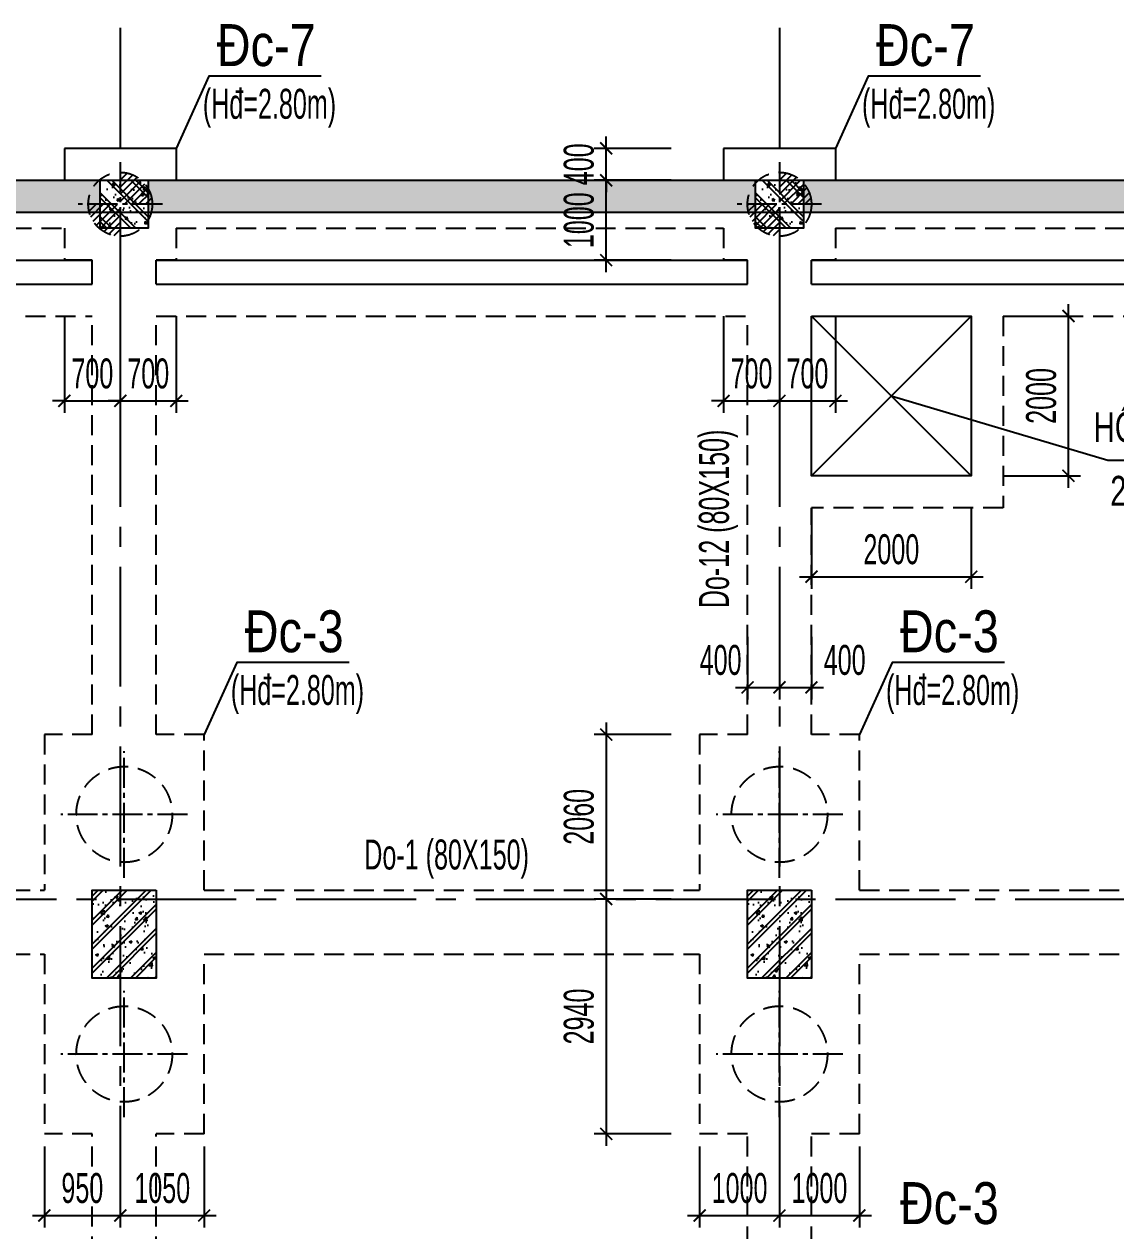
# Model space of a CAD drawing. Extents: x 1719887 to 1865417, y -150890 to 59748.
# Drawn here: x 1747727 to 1761390, y -77002 to -61893 of the extents above; entities that cross this region are included whole.
import ezdxf
from ezdxf.enums import TextEntityAlignment as Align

# ---------------------------------------------------------------- set-up
doc = ezdxf.new("R2010")
doc.units = 0
doc.header["$LTSCALE"] = 1000
doc.header["$MEASUREMENT"] = 0
doc.header["$PDMODE"] = 3
doc.linetypes.add('CENTER2', pattern=[1.125, 0.75, -0.125, 0.125, -0.125])
doc.linetypes.add('HIDDEN', pattern=[0.375, 0.25, -0.125])
doc.layers.get('0').update_dxf_attribs({"linetype": 'CONTINUOUS'})
doc.layers.get('Defpoints').update_dxf_attribs({"linetype": 'CONTINUOUS'})
for name, color, linetype in [('CDC.01.AXIS', 160, 'CENTER2'), ('CDC.02.DIM', 1, 'CONTINUOUS'), ('CDC.03.BORDER', 3, 'CONTINUOUS'), ('CDC.04.HIDDEN', 8, 'HIDDEN'), ('CDC.05.STEEL', 4, 'CONTINUOUS'), ('CDC.06.TEXT', 2, 'CONTINUOUS'), ('CDC.10.HATCH', 9, 'CONTINUOUS'), ('CDC.11.NOTE', 8, 'CONTINUOUS'), ('KCS_CHI', 1, 'CONTINUOUS')]:
    doc.layers.add(name, color=color, linetype=linetype)
doc.styles.add('ARIAL', font='arial.ttf', dxfattribs={"width": 0.6})
doc.dimstyles.new('D150', dxfattribs={"dimscale": 150, "dimtxt": 2.5, "dimasz": 1, "dimexe": 1, "dimexo": 0, "dimgap": 1, "dimtad": 1, "dimdec": 0, "dimdsep": 46, "dimtxsty": 'ARIAL', "dimblk": 'ARCHTICK', "dimcen": 1, "dimdle": 1, "dimclrd": 1, "dimclre": 1, "dimclrt": 2, "dimadec": 0, "dimazin": 0, "dimtfac": 0.00072, "dimtdec": 0, "dimtix": 1, "dimtmove": 2, "dimatfit": 3, "dimldrblk": 'ARCHTICK', "dimfxl": 1, "dimtolj": 1, "dimlwd": -1, "dimlwe": -1, "dimarcsym": 0})

# ---------------------------------------------------------------- blocks, each defined once
blk = doc.blocks.new('MONG')
at = {"layer": 'CDC.10.HATCH'}
h = blk.add_hatch(dxfattribs=at)
h.set_pattern_fill('CHAU-01', color=256, scale=80, style=0, pattern_type=2)
h.set_pattern_definition([(50, (0, 0), (573.80815, -50.20171), [60, -660]), (355, (0, 0), (-111.00107, 601.7537), [48, -528]), (100.4514, (47.8, -4.2), (462.8075, 551.55163), [50.99215, -560.91369]), (46.1842, (0, 160), (853.79284, -132.4152), [90, -990]), (96.6356, (71.15, 149), (747.73016, 779.2943), [76.48823, -841.3704]), (351.1842, (0, 160), (747.72956, 779.2949), [72, -792]), (21, (80, 120), (477.52564, -322.09511), [60, -660]), (326, (80, 120), (194.65227, 580.12004), [48, -528]), (71.4514, (119.8, 93.16), (672.1781, 258.0244), [50.99215, -560.91369]), (37.5, (0, 0), (9.727884, 266.315083), [0, -521.6, 0, -536, 0, -530]), (7.5, (0, 0), (210.45563, 315.52937), [0, -305.6, 0, -509.6, 0, -202]), (327.5, (-178.4, 0), (427.05795, -18.043897), [0, -200, 0, -624, 0, -828]), (317.5, (-258.4, 0), (466.548935, 80.083986), [0, -260, 0, -414.4, 0, -588]), (45, (0, 0), (-240.416306, 240.416306), []), (45, (0, 98), (-240.416306, 240.416306), [])])
h.paths.add_polyline_path([(1740570, -63848), (1738264, -63848), (1734549, -67821), (1735097, -67821), (1738438, -64248), (1740570, -64248)])
h.paths.add_polyline_path([(1748680, -63848), (1741170, -63848), (1741170, -64248), (1748680, -64248)])
h.paths.add_polyline_path([(1756880, -63848), (1749280, -63848), (1749280, -64248), (1756880, -64248)])
h.paths.add_polyline_path([(1765080, -63848), (1757480, -63848), (1757480, -64248), (1765080, -64248)])
h.paths.add_polyline_path([(1773190, -63848), (1765680, -63848), (1765680, -64248), (1773190, -64248)])
h.paths.add_polyline_path([(1781280, -63848), (1773790, -63848), (1773790, -64248), (1781280, -64248)])
h.paths.add_polyline_path([(1789255, -63848), (1781880, -63848), (1781880, -64248), (1789255, -64248)])
h = blk.add_hatch(dxfattribs=at)
h.set_pattern_fill('CHAU-01', color=256, scale=50, angle=270, style=0, pattern_type=2)
h.set_pattern_definition([(320, (-76.6, -371169.58), (-31.376067, -358.63009), [37.5, -412.5]), (265, (-76.6, -371169.58), (376.09607, 69.37567), [30, -330]), (10.4514, (-79.23, -371199.47), (344.71977, -289.25469), [31.870095, -350.571056]), (316.1842, (23.4, -371169.6), (-82.75951, -533.62052), [56.25, -618.75]), (6.6356, (16.5, -371214.05), (487.05894, -467.33135), [47.80514, -525.8565]), (261.1842, (23.4, -371169.6), (487.0593, -467.33097), [45, -495]), (291, (-1.6, -371219.58), (-201.309445, -298.453526), [37.5, -412.5]), (236, (-1.6, -371219.58), (362.57502, -121.657666), [30, -330]), (341.4514, (-18.4, -371244.45), (161.26525, -420.111314), [31.870095, -350.571056]), (307.5, (-76.61, -371169.58), (166.446927, -6.079928), [0, -326, 0, -335, 0, -331.25]), (277.5, (-76.61, -371169.58), (197.205856, -131.534769), [0, -191, 0, -318.5, 0, -126.25]), (237.5, (-76.61, -371058.08), (-11.277436, -266.911218), [0, -125, 0, -390, 0, -517.5]), (227.5, (-76.6, -371008.08), (50.05249, -291.593085), [0, -162.5, 0, -259, 0, -367.5]), (315, (-76.61, -371169.58), (150.26019, 150.26019), []), (315, (-15.36, -371169.58), (150.26019, 150.26019), [])])
h.paths.add_polyline_path([(1749280, -64448), (1748680, -64448), (1748680, -63848), (1749280, -63848)])
h = blk.add_hatch(dxfattribs=at)
h.set_pattern_fill('CHAU-01', color=256, scale=50, angle=270, style=0, pattern_type=2)
h.set_pattern_definition([(320, (8123.4, -371169.58), (-31.376067, -358.63009), [37.5, -412.5]), (265, (8123.4, -371169.58), (376.09607, 69.37567), [30, -330]), (10.4514, (8120.78, -371199.47), (344.71977, -289.25469), [31.870095, -350.571056]), (316.1842, (8223.4, -371169.6), (-82.75951, -533.62052), [56.25, -618.75]), (6.6356, (8216.5, -371214.05), (487.05894, -467.33135), [47.80514, -525.8565]), (261.1842, (8223.4, -371169.6), (487.0593, -467.33097), [45, -495]), (291, (8198.4, -371219.58), (-201.309445, -298.453526), [37.5, -412.5]), (236, (8198.4, -371219.58), (362.57502, -121.657666), [30, -330]), (341.4514, (8181.6, -371244.45), (161.26525, -420.111314), [31.870095, -350.571056]), (307.5, (8123.39, -371169.58), (166.446927, -6.079928), [0, -326, 0, -335, 0, -331.25]), (277.5, (8123.4, -371169.58), (197.205856, -131.534769), [0, -191, 0, -318.5, 0, -126.25]), (237.5, (8123.39, -371058.08), (-11.277436, -266.911218), [0, -125, 0, -390, 0, -517.5]), (227.5, (8123.4, -371008.08), (50.05249, -291.593085), [0, -162.5, 0, -259, 0, -367.5]), (315, (8123.4, -371169.58), (150.26019, 150.26019), []), (315, (8184.64, -371169.58), (150.26019, 150.26019), [])])
h.paths.add_polyline_path([(1757480, -64448), (1756880, -64448), (1756880, -63848), (1757480, -63848)])
h = blk.add_hatch(dxfattribs=at)
h.set_pattern_fill('CHAU-01', color=256, scale=50, style=0, pattern_type=2)
h.set_pattern_definition([(50, (0, 0), (358.63009, -31.376067), [37.5, -412.5]), (355, (0, 0), (-69.37567, 376.09607), [30, -330]), (100.4514, (29.9, -2.6), (289.25469, 344.71977), [31.870095, -350.571056]), (46.1842, (0, 100), (533.62052, -82.75951), [56.25, -618.75]), (96.6356, (44.47, 93.1), (467.33135, 487.05894), [47.80514, -525.8565]), (351.1842, (0, 100), (467.33097, 487.0593), [45, -495]), (21, (50, 75), (298.453526, -201.309445), [37.5, -412.5]), (326, (50, 75), (121.657666, 362.57502), [30, -330]), (71.4514, (74.87, 58.22), (420.111314, 161.26525), [31.870095, -350.571056]), (37.5, (0, 0), (6.079928, 166.446927), [0, -326, 0, -335, 0, -331.25]), (7.5, (0, 0), (131.534769, 197.205856), [0, -191, 0, -318.5, 0, -126.25]), (327.5, (-111.5, 0), (266.911218, -11.277436), [0, -125, 0, -390, 0, -517.5]), (317.5, (-161.5, 0), (291.593085, 50.05249), [0, -162.5, 0, -259, 0, -367.5]), (45, (0, 0), (-150.26019, 150.26019), []), (45, (0, 61.25), (-150.26019, 150.26019), [])])
h.paths.add_polyline_path([(1748930, -72738), (1748580, -72738), (1748580, -72848), (1748930, -72848)])
h.paths.add_polyline_path([(1748930, -72848), (1748580, -72848), (1748580, -73838), (1748930, -73838)])
h.paths.add_polyline_path([(1749380, -72848), (1748930, -72848), (1748930, -73838), (1749380, -73838)])
h.paths.add_polyline_path([(1749380, -72738), (1748930, -72738), (1748930, -72848), (1749380, -72848)])
h = blk.add_hatch(dxfattribs=at)
h.set_pattern_fill('CHAU-01', color=256, scale=50, style=0, pattern_type=2)
h.set_pattern_definition([(50, (8199.98, 0), (358.63009, -31.376067), [37.5, -412.5]), (355, (8199.98, 0), (-69.37567, 376.09607), [30, -330]), (100.4514, (8229.87, -2.6), (289.25469, 344.71977), [31.870095, -350.571056]), (46.1842, (8200, 100), (533.62052, -82.75951), [56.25, -618.75]), (96.6356, (8244.45, 93.1), (467.33135, 487.05894), [47.80514, -525.8565]), (351.1842, (8200, 100), (467.33097, 487.0593), [45, -495]), (21, (8249.98, 75), (298.453526, -201.309445), [37.5, -412.5]), (326, (8249.98, 75), (121.657666, 362.57502), [30, -330]), (71.4514, (8274.85, 58.22), (420.111314, 161.26525), [31.870095, -350.571056]), (37.5, (8199.98, 0), (6.079928, 166.446927), [0, -326, 0, -335, 0, -331.25]), (7.5, (8199.98, 0), (131.534769, 197.205856), [0, -191, 0, -318.5, 0, -126.25]), (327.5, (8088.48, 0), (266.911218, -11.277436), [0, -125, 0, -390, 0, -517.5]), (317.5, (8038.48, 0), (291.593085, 50.05249), [0, -162.5, 0, -259, 0, -367.5]), (45, (8199.98, 0), (-150.26019, 150.26019), []), (45, (8199.98, 61.25), (-150.26019, 150.26019), [])])
h.paths.add_polyline_path([(1757130, -72738), (1756780, -72738), (1756780, -72848), (1757130, -72848)])
h.paths.add_polyline_path([(1757130, -72848), (1756780, -72848), (1756780, -73838), (1757130, -73838)])
h.paths.add_polyline_path([(1757580, -72848), (1757130, -72848), (1757130, -73838), (1757580, -73838)])
h.paths.add_polyline_path([(1757580, -72738), (1757130, -72738), (1757130, -72848), (1757580, -72848)])
at = {"layer": 'CDC.01.AXIS', "ltscale": 2}
for p, q in [((1748930, -61938), (1748930, -120474)), ((1757180, -61938), (1757180, -120474)), ((1733131, -63847), (1840145, -63847)), ((1733131, -72848), (1840145, -72848))]:
    blk.add_line(p, q, dxfattribs=at)
at = {"layer": 'CDC.05.STEEL'}
for p, q in [((1738264, -63848), (1834640, -63848)), ((1738438, -64248), (1834467, -64248))]:
    blk.add_line(p, q, dxfattribs=at)
at = {"layer": 'CDC.05.STEEL', "ltscale": 2000}
for points in [[(1749280, -63848), (1749280, -64448), (1748680, -64448), (1748680, -63848)], [(1757480, -63848), (1757480, -64448), (1756880, -64448), (1756880, -63848)], [(1749380, -72738), (1749380, -73838), (1748580, -73838), (1748580, -72738)], [(1757580, -72738), (1757580, -73838), (1756780, -73838), (1756780, -72738)]]:
    blk.add_lwpolyline(points, close=True, dxfattribs=at)
blk = doc.blocks.new('_ARCHTICK')
at = {"color": 0, "linetype": 'ByBlock', "const_width": 0.15}
blk.add_lwpolyline([(-0.5, -0.5), (0.5, 0.5)], dxfattribs=at)
blk = doc.blocks.new('*D62')
at = {"layer": 'CDC.02.DIM', "color": 1, "transparency": 16777216}
for p, q in [((1755011, -70638), (1755011, -72998)), ((1755824, -70788), (1754861, -70788)), ((1755824, -72848), (1754861, -72848))]:
    blk.add_line(p, q, dxfattribs=at)
at = {"layer": 'Defpoints', "color": 0, "transparency": 16777216}
for p in [(1755824, -70788), (1755011, -72848), (1755824, -72848)]:
    blk.add_point(p, dxfattribs=at)
at = {"layer": 'CDC.02.DIM', "color": 1, "transparency": 16777216, "xscale": 150, "yscale": 150, "zscale": 150}
for p, rotation in [((1755011, -70788), 90), ((1755011, -72848), 270)]:
    blk.add_blockref('_ARCHTICK', p, dxfattribs=dict(at, rotation=rotation))
at = {"layer": 'CDC.02.DIM', "color": 2, "transparency": 16777216, "insert": (1754670, -71818), "char_height": 375, "attachment_point": 5, "rotation": 90, "style": 'ARIAL'}
blk.add_mtext('\\A1;2060', dxfattribs=at)
blk = doc.blocks.new('*D63')
at = {"layer": 'CDC.02.DIM', "color": 1, "transparency": 16777216}
for p, q in [((1755011, -72698), (1755011, -75938)), ((1755824, -72848), (1754861, -72848)), ((1755824, -75788), (1754861, -75788))]:
    blk.add_line(p, q, dxfattribs=at)
at = {"layer": 'Defpoints', "color": 0, "transparency": 16777216}
for p in [(1755824, -72848), (1755011, -75788), (1755824, -75788)]:
    blk.add_point(p, dxfattribs=at)
at = {"layer": 'CDC.02.DIM', "color": 1, "transparency": 16777216, "xscale": 150, "yscale": 150, "zscale": 150}
for p, rotation in [((1755011, -72848), 90), ((1755011, -75788), 270)]:
    blk.add_blockref('_ARCHTICK', p, dxfattribs=dict(at, rotation=rotation))
at = {"layer": 'CDC.02.DIM', "color": 2, "transparency": 16777216, "insert": (1754670, -74318), "char_height": 375, "attachment_point": 5, "rotation": 90, "style": 'ARIAL'}
blk.add_mtext('\\A1;2940', dxfattribs=at)
blk = doc.blocks.new('*D72')
at = {"layer": 'CDC.02.DIM', "color": 1, "transparency": 16777216}
for p, q in [((1755011, -64998), (1755011, -63698)), ((1755824, -63848), (1754861, -63848)), ((1755824, -64848), (1754861, -64848))]:
    blk.add_line(p, q, dxfattribs=at)
at = {"layer": 'Defpoints', "color": 0, "transparency": 16777216}
for p in [(1755011, -63848), (1755824, -63848), (1755824, -64848)]:
    blk.add_point(p, dxfattribs=at)
at = {"layer": 'CDC.02.DIM', "color": 1, "transparency": 16777216, "xscale": 150, "yscale": 150, "zscale": 150}
for p, rotation in [((1755011, -63848), 90), ((1755011, -64848), 270)]:
    blk.add_blockref('_ARCHTICK', p, dxfattribs=dict(at, rotation=rotation))
at = {"layer": 'CDC.02.DIM', "color": 2, "transparency": 16777216, "insert": (1754670, -64348), "char_height": 375, "attachment_point": 5, "rotation": 90, "style": 'ARIAL'}
blk.add_mtext('\\A1;1000', dxfattribs=at)
blk = doc.blocks.new('*D73')
at = {"layer": 'CDC.02.DIM', "color": 1, "transparency": 16777216}
for p, q in [((1755011, -63448), (1755011, -63298)), ((1755824, -63448), (1754861, -63448)), ((1755011, -63848), (1755011, -63448)), ((1755824, -63848), (1754861, -63848)), ((1755011, -63848), (1755011, -63998))]:
    blk.add_line(p, q, dxfattribs=at)
at = {"layer": 'Defpoints', "color": 0, "transparency": 16777216}
for p in [(1755011, -63448), (1755824, -63448), (1755824, -63848)]:
    blk.add_point(p, dxfattribs=at)
at = {"layer": 'CDC.02.DIM', "color": 1, "transparency": 16777216, "xscale": 150, "yscale": 150, "zscale": 150}
for p, rotation in [((1755011, -63448), 270), ((1755011, -63848), 90)]:
    blk.add_blockref('_ARCHTICK', p, dxfattribs=dict(at, rotation=rotation))
at = {"layer": 'CDC.02.DIM', "color": 2, "transparency": 16777216, "insert": (1754670, -63648), "char_height": 375, "attachment_point": 5, "rotation": 90, "style": 'ARIAL'}
blk.add_mtext('\\A1;400', dxfattribs=at)
blk = doc.blocks.new('*D176')
at = {"layer": 'CDC.02.DIM', "color": 1, "transparency": 16777216}
for p, q in [((1747980, -75947), (1747980, -76960)), ((1748930, -75947), (1748930, -76960)), ((1747830, -76810), (1749080, -76810))]:
    blk.add_line(p, q, dxfattribs=at)
at = {"layer": 'Defpoints', "color": 0, "transparency": 16777216}
for p in [(1747980, -75947), (1748930, -75947), (1748930, -76810)]:
    blk.add_point(p, dxfattribs=at)
at = {"layer": 'CDC.02.DIM', "color": 1, "transparency": 16777216, "xscale": 150, "yscale": 150, "zscale": 150, "rotation": 180}
blk.add_blockref('_ARCHTICK', (1747980, -76810), dxfattribs=at)
at = {"layer": 'CDC.02.DIM', "color": 1, "transparency": 16777216, "xscale": 150, "yscale": 150, "zscale": 150}
blk.add_blockref('_ARCHTICK', (1748930, -76810), dxfattribs=at)
at = {"layer": 'CDC.02.DIM', "color": 2, "transparency": 16777216, "insert": (1748455, -76468), "char_height": 375, "attachment_point": 5, "style": 'ARIAL'}
blk.add_mtext('\\A1;950', dxfattribs=at)
blk = doc.blocks.new('*D177')
at = {"layer": 'CDC.02.DIM', "color": 1, "transparency": 16777216}
for p, q in [((1748930, -75947), (1748930, -76960)), ((1749980, -75947), (1749980, -76960)), ((1748780, -76810), (1750130, -76810))]:
    blk.add_line(p, q, dxfattribs=at)
at = {"layer": 'Defpoints', "color": 0, "transparency": 16777216}
for p in [(1748930, -75947), (1749980, -75947), (1749980, -76810)]:
    blk.add_point(p, dxfattribs=at)
at = {"layer": 'CDC.02.DIM', "color": 1, "transparency": 16777216, "xscale": 150, "yscale": 150, "zscale": 150, "rotation": 180}
blk.add_blockref('_ARCHTICK', (1748930, -76810), dxfattribs=at)
at = {"layer": 'CDC.02.DIM', "color": 1, "transparency": 16777216, "xscale": 150, "yscale": 150, "zscale": 150}
blk.add_blockref('_ARCHTICK', (1749980, -76810), dxfattribs=at)
at = {"layer": 'CDC.02.DIM', "color": 2, "transparency": 16777216, "insert": (1749455, -76468), "char_height": 375, "attachment_point": 5, "style": 'ARIAL'}
blk.add_mtext('\\A1;1050', dxfattribs=at)
blk = doc.blocks.new('*D178')
at = {"layer": 'CDC.02.DIM', "color": 1, "transparency": 16777216}
for p, q in [((1756180, -75947), (1756180, -76960)), ((1757180, -75947), (1757180, -76960)), ((1756030, -76810), (1757330, -76810))]:
    blk.add_line(p, q, dxfattribs=at)
at = {"layer": 'Defpoints', "color": 0, "transparency": 16777216}
for p in [(1756180, -75947), (1757180, -75947), (1757180, -76810)]:
    blk.add_point(p, dxfattribs=at)
at = {"layer": 'CDC.02.DIM', "color": 1, "transparency": 16777216, "xscale": 150, "yscale": 150, "zscale": 150, "rotation": 180}
blk.add_blockref('_ARCHTICK', (1756180, -76810), dxfattribs=at)
at = {"layer": 'CDC.02.DIM', "color": 1, "transparency": 16777216, "xscale": 150, "yscale": 150, "zscale": 150}
blk.add_blockref('_ARCHTICK', (1757180, -76810), dxfattribs=at)
at = {"layer": 'CDC.02.DIM', "color": 2, "transparency": 16777216, "insert": (1756680, -76468), "char_height": 375, "attachment_point": 5, "style": 'ARIAL'}
blk.add_mtext('\\A1;1000', dxfattribs=at)
blk = doc.blocks.new('*D179')
at = {"layer": 'CDC.02.DIM', "color": 1, "transparency": 16777216}
for p, q in [((1757180, -75947), (1757180, -76960)), ((1758180, -75947), (1758180, -76960)), ((1757030, -76810), (1758330, -76810))]:
    blk.add_line(p, q, dxfattribs=at)
at = {"layer": 'Defpoints', "color": 0, "transparency": 16777216}
for p in [(1757180, -75947), (1758180, -75947), (1758180, -76810)]:
    blk.add_point(p, dxfattribs=at)
at = {"layer": 'CDC.02.DIM', "color": 1, "transparency": 16777216, "xscale": 150, "yscale": 150, "zscale": 150, "rotation": 180}
blk.add_blockref('_ARCHTICK', (1757180, -76810), dxfattribs=at)
at = {"layer": 'CDC.02.DIM', "color": 1, "transparency": 16777216, "xscale": 150, "yscale": 150, "zscale": 150}
blk.add_blockref('_ARCHTICK', (1758180, -76810), dxfattribs=at)
at = {"layer": 'CDC.02.DIM', "color": 2, "transparency": 16777216, "insert": (1757680, -76468), "char_height": 375, "attachment_point": 5, "style": 'ARIAL'}
blk.add_mtext('\\A1;1000', dxfattribs=at)
blk = doc.blocks.new('*D265')
at = {"layer": 'CDC.02.DIM', "color": 1, "transparency": 16777216}
for p, q in [((1748230, -65548), (1748230, -66760)), ((1748930, -65548), (1748930, -66760)), ((1748230, -66610), (1748080, -66610)), ((1748230, -66610), (1748930, -66610)), ((1748930, -66610), (1749080, -66610))]:
    blk.add_line(p, q, dxfattribs=at)
at = {"layer": 'Defpoints', "color": 0, "transparency": 16777216}
for p in [(1748230, -65548), (1748930, -65548), (1748930, -66610)]:
    blk.add_point(p, dxfattribs=at)
at = {"layer": 'CDC.02.DIM', "color": 1, "transparency": 16777216, "xscale": 150, "yscale": 150, "zscale": 150}
blk.add_blockref('_ARCHTICK', (1748230, -66610), dxfattribs=at)
at = {"layer": 'CDC.02.DIM', "color": 1, "transparency": 16777216, "xscale": 150, "yscale": 150, "zscale": 150, "rotation": 180}
blk.add_blockref('_ARCHTICK', (1748930, -66610), dxfattribs=at)
at = {"layer": 'CDC.02.DIM', "color": 2, "transparency": 16777216, "insert": (1748580, -66269), "char_height": 375, "attachment_point": 5, "style": 'ARIAL'}
blk.add_mtext('\\A1;700', dxfattribs=at)
blk = doc.blocks.new('*D266')
at = {"layer": 'CDC.02.DIM', "color": 1, "transparency": 16777216}
for p, q in [((1748930, -65548), (1748930, -66760)), ((1749630, -65548), (1749630, -66760)), ((1748930, -66610), (1748780, -66610)), ((1748930, -66610), (1749630, -66610)), ((1749630, -66610), (1749780, -66610))]:
    blk.add_line(p, q, dxfattribs=at)
at = {"layer": 'Defpoints', "color": 0, "transparency": 16777216}
for p in [(1748930, -65548), (1749630, -65548), (1749630, -66610)]:
    blk.add_point(p, dxfattribs=at)
at = {"layer": 'CDC.02.DIM', "color": 1, "transparency": 16777216, "xscale": 150, "yscale": 150, "zscale": 150}
blk.add_blockref('_ARCHTICK', (1748930, -66610), dxfattribs=at)
at = {"layer": 'CDC.02.DIM', "color": 1, "transparency": 16777216, "xscale": 150, "yscale": 150, "zscale": 150, "rotation": 180}
blk.add_blockref('_ARCHTICK', (1749630, -66610), dxfattribs=at)
at = {"layer": 'CDC.02.DIM', "color": 2, "transparency": 16777216, "insert": (1749280, -66269), "char_height": 375, "attachment_point": 5, "style": 'ARIAL'}
blk.add_mtext('\\A1;700', dxfattribs=at)
blk = doc.blocks.new('*D267')
at = {"layer": 'CDC.02.DIM', "color": 1, "transparency": 16777216}
for p, q in [((1756480, -65548), (1756480, -66760)), ((1757180, -65548), (1757180, -66760)), ((1756480, -66610), (1756330, -66610)), ((1756480, -66610), (1757180, -66610)), ((1757180, -66610), (1757330, -66610))]:
    blk.add_line(p, q, dxfattribs=at)
at = {"layer": 'Defpoints', "color": 0, "transparency": 16777216}
for p in [(1756480, -65548), (1757180, -65548), (1757180, -66610)]:
    blk.add_point(p, dxfattribs=at)
at = {"layer": 'CDC.02.DIM', "color": 1, "transparency": 16777216, "xscale": 150, "yscale": 150, "zscale": 150}
blk.add_blockref('_ARCHTICK', (1756480, -66610), dxfattribs=at)
at = {"layer": 'CDC.02.DIM', "color": 1, "transparency": 16777216, "xscale": 150, "yscale": 150, "zscale": 150, "rotation": 180}
blk.add_blockref('_ARCHTICK', (1757180, -66610), dxfattribs=at)
at = {"layer": 'CDC.02.DIM', "color": 2, "transparency": 16777216, "insert": (1756830, -66269), "char_height": 375, "attachment_point": 5, "style": 'ARIAL'}
blk.add_mtext('\\A1;700', dxfattribs=at)
blk = doc.blocks.new('*D268')
at = {"layer": 'CDC.02.DIM', "color": 1, "transparency": 16777216}
for p, q in [((1757180, -65548), (1757180, -66760)), ((1757880, -65548), (1757880, -66760)), ((1757180, -66610), (1757030, -66610)), ((1757180, -66610), (1757880, -66610)), ((1757880, -66610), (1758030, -66610))]:
    blk.add_line(p, q, dxfattribs=at)
at = {"layer": 'Defpoints', "color": 0, "transparency": 16777216}
for p in [(1757180, -65548), (1757880, -65548), (1757880, -66610)]:
    blk.add_point(p, dxfattribs=at)
at = {"layer": 'CDC.02.DIM', "color": 1, "transparency": 16777216, "xscale": 150, "yscale": 150, "zscale": 150}
blk.add_blockref('_ARCHTICK', (1757180, -66610), dxfattribs=at)
at = {"layer": 'CDC.02.DIM', "color": 1, "transparency": 16777216, "xscale": 150, "yscale": 150, "zscale": 150, "rotation": 180}
blk.add_blockref('_ARCHTICK', (1757880, -66610), dxfattribs=at)
at = {"layer": 'CDC.02.DIM', "color": 2, "transparency": 16777216, "insert": (1757530, -66269), "char_height": 375, "attachment_point": 5, "style": 'ARIAL'}
blk.add_mtext('\\A1;700', dxfattribs=at)
blk = doc.blocks.new('*D467')
at = {"layer": 'CDC.02.DIM', "color": 1, "transparency": 16777216}
for p, q in [((1757580, -67948), (1757580, -68962)), ((1759580, -67948), (1759580, -68962)), ((1757430, -68812), (1759730, -68812))]:
    blk.add_line(p, q, dxfattribs=at)
at = {"layer": 'Defpoints', "color": 0, "transparency": 16777216}
for p in [(1757580, -67948), (1759580, -67948), (1759580, -68812)]:
    blk.add_point(p, dxfattribs=at)
at = {"layer": 'CDC.02.DIM', "color": 1, "transparency": 16777216, "xscale": 150, "yscale": 150, "zscale": 150, "rotation": 180}
blk.add_blockref('_ARCHTICK', (1757580, -68812), dxfattribs=at)
at = {"layer": 'CDC.02.DIM', "color": 1, "transparency": 16777216, "xscale": 150, "yscale": 150, "zscale": 150}
blk.add_blockref('_ARCHTICK', (1759580, -68812), dxfattribs=at)
at = {"layer": 'CDC.02.DIM', "color": 2, "transparency": 16777216, "insert": (1758580, -68470), "char_height": 375, "attachment_point": 5, "style": 'ARIAL'}
blk.add_mtext('\\A1;2000', dxfattribs=at)
blk = doc.blocks.new('*D468')
at = {"layer": 'CDC.02.DIM', "color": 1, "transparency": 16777216}
for p, q in [((1760797, -67698), (1760797, -65398)), ((1759980, -65548), (1760947, -65548)), ((1759980, -67548), (1760947, -67548))]:
    blk.add_line(p, q, dxfattribs=at)
at = {"layer": 'Defpoints', "color": 0, "transparency": 16777216}
for p in [(1759980, -65548), (1760797, -65548), (1759980, -67548)]:
    blk.add_point(p, dxfattribs=at)
at = {"layer": 'CDC.02.DIM', "color": 1, "transparency": 16777216, "xscale": 150, "yscale": 150, "zscale": 150}
for p, rotation in [((1760797, -65548), 90), ((1760797, -67548), 270)]:
    blk.add_blockref('_ARCHTICK', p, dxfattribs=dict(at, rotation=rotation))
at = {"layer": 'CDC.02.DIM', "color": 2, "transparency": 16777216, "insert": (1760456, -66548), "char_height": 375, "attachment_point": 5, "rotation": 90, "style": 'ARIAL'}
blk.add_mtext('\\A1;2000', dxfattribs=at)
blk = doc.blocks.new('*D1098')
at = {"layer": 'Defpoints', "color": 0, "transparency": 16777216}
for p in [(1756780, -69563), (1757180, -69563), (1757180, -70198)]:
    blk.add_point(p, dxfattribs=at)
at = {"layer": 'KCS_CHI', "color": 1, "transparency": 16777216}
for p, q in [((1756780, -69563), (1756780, -70348)), ((1757180, -69563), (1757180, -70348)), ((1756630, -70198), (1757330, -70198))]:
    blk.add_line(p, q, dxfattribs=at)
at = {"layer": 'KCS_CHI', "color": 1, "transparency": 16777216, "xscale": 150, "yscale": 150, "zscale": 150, "rotation": 180}
blk.add_blockref('_ARCHTICK', (1756780, -70198), dxfattribs=at)
at = {"layer": 'KCS_CHI', "color": 1, "transparency": 16777216, "xscale": 150, "yscale": 150, "zscale": 150}
blk.add_blockref('_ARCHTICK', (1757180, -70198), dxfattribs=at)
at = {"layer": 'KCS_CHI', "color": 2, "transparency": 16777216, "insert": (1756443, -69856), "char_height": 375, "attachment_point": 5, "style": 'ARIAL'}
blk.add_mtext('\\A1;400', dxfattribs=at)
blk = doc.blocks.new('*D1099')
at = {"layer": 'Defpoints', "color": 0, "transparency": 16777216}
for p in [(1757180, -69563), (1757580, -69563), (1757580, -70198)]:
    blk.add_point(p, dxfattribs=at)
at = {"layer": 'KCS_CHI', "color": 1, "transparency": 16777216}
for p, q in [((1757180, -69563), (1757180, -70348)), ((1757580, -69563), (1757580, -70348)), ((1757030, -70198), (1757730, -70198))]:
    blk.add_line(p, q, dxfattribs=at)
at = {"layer": 'KCS_CHI', "color": 1, "transparency": 16777216, "xscale": 150, "yscale": 150, "zscale": 150, "rotation": 180}
blk.add_blockref('_ARCHTICK', (1757180, -70198), dxfattribs=at)
at = {"layer": 'KCS_CHI', "color": 1, "transparency": 16777216, "xscale": 150, "yscale": 150, "zscale": 150}
blk.add_blockref('_ARCHTICK', (1757580, -70198), dxfattribs=at)
at = {"layer": 'KCS_CHI', "color": 2, "transparency": 16777216, "insert": (1757996, -69856), "char_height": 375, "attachment_point": 5, "style": 'ARIAL'}
blk.add_mtext('\\A1;400', dxfattribs=at)

msp = doc.modelspace()

# ---------------------------------------------------------------- hatches: boundary and pattern name
at = {"layer": 'CDC.10.HATCH'}
h = msp.add_hatch(dxfattribs=at)
h.set_pattern_fill('ANSI31', color=256, scale=500, style=0)
h.set_pattern_definition([(45, (-27733.964, 17236.047), (-44.1941738, 44.1941738), [])])
h.paths.add_polyline_path([(1748929.7, -63748.3), (1748929.7, -64148.3), (1749329.7, -64148.3, 0.4142136)])
h.paths.add_polyline_path([(1748929.7, -64148.3), (1748529.7, -64148.3, 0.4142136), (1748929.7, -64548.3)])
h = msp.add_hatch(dxfattribs=at)
h.set_pattern_fill('ANSI31', color=256, scale=500, style=0)
h.set_pattern_definition([(45, (-19483.96, 17236.047), (-44.1941738, 44.1941738), [])])
h.paths.add_polyline_path([(1757179.7, -63748.3), (1757179.7, -64148.3), (1757579.7, -64148.3, 0.4142136)])
h.paths.add_polyline_path([(1757179.7, -64148.3), (1756779.7, -64148.3, 0.4142136), (1757179.7, -64548.3)])

# ---------------------------------------------------------------- linework, layer by layer
at = {"layer": 'CDC.01.AXIS', "ltscale": 0.5}
for p, q in [((1748929.7, -63620.3), (1748929.7, -64676.3)), ((1757179.7, -63620.3), (1757179.7, -64676.3)), ((1749457.7, -64148.3), (1748401.7, -64148.3)), ((1757707.7, -64148.3), (1756651.7, -64148.3)), ((1748979.8, -72580), (1748979.8, -70996)), ((1757179.7, -72580), (1757179.7, -70996)), ((1749771.8, -71788), (1748187.8, -71788)), ((1757971.7, -71788), (1756387.7, -71788)), ((1748979.8, -75580), (1748979.8, -73996)), ((1757179.7, -75580), (1757179.7, -73996)), ((1749771.8, -74788), (1748187.8, -74788)), ((1757971.7, -74788), (1756387.7, -74788))]:
    msp.add_line(p, q, dxfattribs=at)
at = {"layer": 'CDC.03.BORDER'}
for p, q in [((1749629.7, -63448.3), (1748229.7, -63448.3)), ((1748229.7, -63448.3), (1748229.7, -63848.3)), ((1749629.7, -63448.3), (1749629.7, -63848.3)), ((1757879.7, -63448.3), (1756479.7, -63448.3)), ((1756479.7, -63448.3), (1756479.7, -63848.2)), ((1757879.7, -63448.3), (1757879.7, -63848.2)), ((1741369.8, -64848.3), (1748579.7, -64848.3)), ((1748579.7, -64848.3), (1748229.7, -64848.3)), ((1748579.7, -65148.3), (1748579.7, -64848.3)), ((1749629.7, -64848.3), (1749379.7, -64848.3)), ((1749379.7, -65148.3), (1749379.7, -64848.3)), ((1749379.7, -64848.3), (1756779.7, -64848.3)), ((1756779.7, -64848.3), (1756479.7, -64848.3)), ((1756779.7, -65148.3), (1756779.7, -64848.3)), ((1757879.7, -64848.3), (1757579.7, -64848.3)), ((1757579.7, -64848.3), (1764679.8, -64848.3)), ((1757579.7, -65148.3), (1757579.7, -64848.3)), ((1741369.8, -65148.3), (1748579.7, -65148.3)), ((1749379.7, -65148.3), (1756779.7, -65148.3)), ((1757579.7, -65148.3), (1765029.7, -65148.3))]:
    msp.add_line(p, q, dxfattribs=at)
msp.add_lwpolyline([(1757579.7, -65548.3), (1759579.7, -65548.3), (1759579.7, -67548.3), (1757579.7, -67548.3)], close=True, dxfattribs=at)
at = {"layer": 'CDC.04.HIDDEN'}
for p, q in [((1741569.8, -64448.3), (1748229.7, -64448.3)), ((1748229.7, -64448.3), (1748229.7, -64848.3)), ((1749629.7, -64448.3), (1756479.7, -64448.2)), ((1749629.7, -64448.3), (1749629.7, -64848.3)), ((1756479.7, -64448.2), (1756479.7, -64848.3)), ((1757879.7, -64448.2), (1764679.8, -64448.2)), ((1757879.7, -64448.2), (1757879.7, -64848.3)), ((1741369.8, -65548.3), (1748579.7, -65548.3)), ((1748579.7, -70788), (1748579.7, -65548.3)), ((1749379.7, -70788), (1749379.7, -65548.3)), ((1749379.7, -65548.3), (1756779.7, -65548.3)), ((1756779.7, -70788), (1756779.7, -65548.3)), ((1759979.7, -65548.3), (1765029.7, -65548.3)), ((1759979.7, -65548.3), (1759979.7, -67948.3)), ((1757579.7, -70788), (1757579.7, -67948.3)), ((1759979.7, -67948.3), (1757579.7, -67948.3)), ((1747979.8, -70788), (1747979.8, -72738)), ((1748579.7, -70788), (1747979.8, -70788)), ((1749979.8, -70788), (1749379.7, -70788)), ((1749979.8, -72738), (1749979.8, -70788)), ((1756179.7, -70788), (1756179.7, -72738)), ((1756779.7, -70788), (1756179.7, -70788)), ((1758179.7, -70788), (1757579.7, -70788)), ((1758179.7, -72738), (1758179.7, -70788)), ((1743425.7, -72738), (1747979.8, -72738)), ((1749979.8, -72738), (1756179.7, -72738)), ((1758179.7, -72738), (1764379.7, -72738)), ((1743425.7, -73538), (1747979.8, -73538)), ((1747979.8, -73538), (1747979.8, -75788)), ((1749979.8, -73538), (1756179.7, -73538)), ((1749979.8, -75788), (1749979.8, -73538)), ((1756179.7, -73538), (1756179.7, -75788)), ((1758179.7, -73538), (1764379.7, -73538)), ((1758179.7, -75788), (1758179.7, -73538)), ((1748579.7, -75788), (1747979.8, -75788)), ((1748579.7, -79197.7), (1748579.7, -75788)), ((1749379.7, -79197.7), (1749379.7, -75788)), ((1749979.8, -75788), (1749379.7, -75788)), ((1756779.7, -75788), (1756179.7, -75788)), ((1756779.7, -77947.7), (1756779.7, -75788)), ((1757579.7, -77947.7), (1757579.7, -75788)), ((1758179.7, -75788), (1757579.7, -75788))]:
    msp.add_line(p, q, dxfattribs=at)
for centre, radius in [((1748929.7, -64148.3), 400), ((1757179.7, -64148.3), 400), ((1748979.8, -71788), 600), ((1757179.7, -71788), 600), ((1748979.8, -74788), 600), ((1757179.7, -74788), 600)]:
    msp.add_circle(centre, radius, dxfattribs=at)
at = {"layer": 'CDC.10.HATCH'}
for p, q in [((1757579.7, -65548.3), (1759579.7, -67548.3)), ((1757579.7, -67548.3), (1759579.7, -65548.3))]:
    msp.add_line(p, q, dxfattribs=at)
at = {"layer": 'CDC.11.NOTE'}
msp.add_line((1758579.7, -66548.3), (1761288.2, -67352.6), dxfattribs=at)
for points in [[(1751444.7, -62545.5), (1750040, -62545.5), (1749629.7, -63448.3)], [(1759694.7, -62545.5), (1758290, -62545.5), (1757879.7, -63448.3)], [(1761288.2, -67352.6), (1761288.2, -67352.6), (1764091.8, -67352.6)], [(1751794.8, -69885.2), (1750390, -69885.2), (1749979.8, -70788)], [(1759994.8, -69885.2), (1758590, -69885.2), (1758179.7, -70788)]]:
    msp.add_lwpolyline(points, dxfattribs=at)

# ---------------------------------------------------------------- block references
at = {"layer": 'CDC.10.HATCH'}
msp.add_blockref('MONG', (0, 0), dxfattribs=at)

# ---------------------------------------------------------------- texts
at = {"layer": 'CDC.06.TEXT', "style": 'ARIAL'}
for s, height, width, p in [('Đc-7', 525, 0.8, (1750755.8, -62155.4)), ('Đc-7', 525, 0.8, (1759005.8, -62155.4)), ('(Hđ=2.80m)', 375, 0.6, (1750797.2, -62890.3)), ('(Hđ=2.80m)', 375, 0.6, (1759047.2, -62890.3)), ('HỐ BƠM', 375, 0.7, (1761870.5, -66939.4)), ('2000x2000x1500', 375, 0.7, (1762726.5, -67736.5)), ('Đc-3', 525, 0.8, (1751105.8, -69495.1)), ('Đc-3', 525, 0.8, (1759305.8, -69495.1)), ('(Hđ=2.80m)', 375, 0.6, (1751147.2, -70229.9)), ('(Hđ=2.80m)', 375, 0.6, (1759347.2, -70229.9)), ('Do-1 (80X150)', 375, 0.6, (1753014.2, -72290)), ('Đc-3', 525, 0.8, (1759305.8, -76654.7))]:
    msp.add_text(s, height=height, dxfattribs=dict(at, width=width)).set_placement(p, align=Align.MIDDLE_CENTER)
at = {"layer": 'CDC.06.TEXT', "style": 'ARIAL', "width": 0.6}
msp.add_text('Do-12 (80X150)', height=375, rotation=90, dxfattribs=at).set_placement((1756359.3, -68087.8), align=Align.MIDDLE_CENTER)

# ---------------------------------------------------------------- dimensions: what is measured, and where the dimension line sits
at = {"layer": 'CDC.02.DIM'}
for base, p1, p2, picture, middle in [((1755011.1, -63448.3), (1755823.7, -63848.3), (1755823.7, -63448.3), '*D73', (1754669.7, -63648.3)), ((1755011.1, -63848.3), (1755823.7, -64848.3), (1755823.7, -63848.3), '*D72', (1754669.7, -64348.3)), ((1760797.3, -65548.3), (1759979.7, -67548.3), (1759979.7, -65548.3), '*D468', (1760455.9, -66548.3)), ((1755011.1, -72847.7), (1755823.7, -70788), (1755823.7, -72847.7), '*D62', (1754669.7, -71817.8)), ((1755011.1, -75788), (1755823.7, -72847.7), (1755823.7, -75788), '*D63', (1754669.7, -74317.8))]:
    dim = msp.add_linear_dim(base=base, p1=p1, p2=p2, angle=90, dimstyle='D150', dxfattribs=at)
    dim.commit()
    dim.dimension.update_dxf_attribs({"geometry": picture, "text_midpoint": middle})
for base, p1, p2, picture, middle in [((1748929.7, -66610.2), (1748229.7, -65548.3), (1748929.7, -65548.3), '*D265', (1748579.7, -66268.7)), ((1749629.7, -66610.2), (1748929.7, -65548.3), (1749629.7, -65548.3), '*D266', (1749279.7, -66268.7)), ((1757179.7, -66610.2), (1756479.7, -65548.3), (1757179.7, -65548.3), '*D267', (1756829.7, -66268.7)), ((1757879.7, -66610.2), (1757179.7, -65548.3), (1757879.7, -65548.3), '*D268', (1757529.7, -66268.7)), ((1759579.7, -68811.6), (1757579.7, -67948.3), (1759579.7, -67948.3), '*D467', (1758579.7, -68470.1)), ((1748929.7, -76809.6), (1747979.8, -75947.3), (1748929.7, -75947.3), '*D176', (1748454.8, -76468.1)), ((1749979.8, -76809.6), (1748929.7, -75947.3), (1749979.8, -75947.3), '*D177', (1749454.8, -76468.1)), ((1757179.7, -76809.6), (1756179.7, -75947.3), (1757179.7, -75947.3), '*D178', (1756679.7, -76468.1)), ((1758179.7, -76809.6), (1757179.7, -75947.3), (1758179.7, -75947.3), '*D179', (1757679.7, -76468.1))]:
    dim = msp.add_linear_dim(base=base, p1=p1, p2=p2, dimstyle='D150', dxfattribs=at)
    dim.commit()
    dim.dimension.update_dxf_attribs({"geometry": picture, "text_midpoint": middle})
at = {"layer": 'KCS_CHI'}
for base, p1, p2, picture, middle in [((1757179.7, -70197.5), (1756779.7, -69562.9), (1757179.7, -69562.9), '*D1098', (1756442.6, -69856.1)), ((1757579.7, -70197.5), (1757179.7, -69562.9), (1757579.7, -69562.9), '*D1099', (1757996.1, -69856.1))]:
    dim = msp.add_linear_dim(base=base, p1=p1, p2=p2, dimstyle='D150', override={"dimfxl": 5, "dimfxlon": 1, "dimarcsym": 1}, dxfattribs=at)
    dim.commit()
    dim.dimension.update_dxf_attribs({"geometry": picture, "text_midpoint": middle, "dimtype": 160})

doc.saveas('drawing.dxf')
